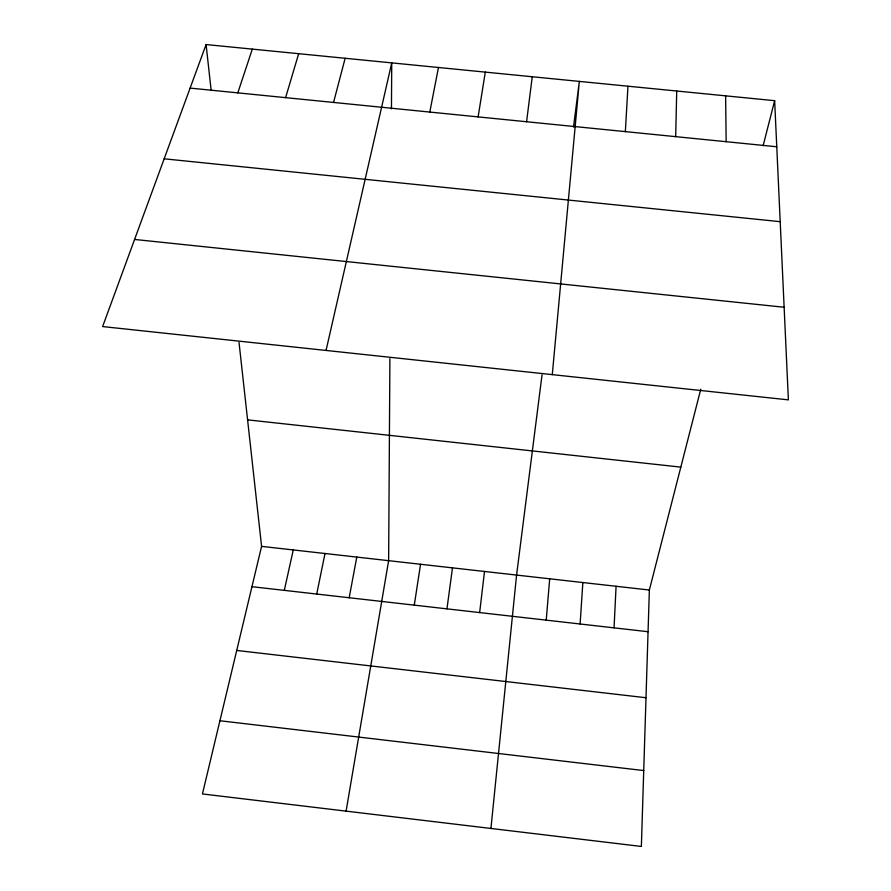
<?xml version="1.0" encoding="UTF-8"?>
<svg xmlns="http://www.w3.org/2000/svg" width="891" height="891" viewBox="0 0 891 891"><rect width="100%" height="100%" fill="white"/><g stroke="black" fill="none" stroke-linecap="round" stroke-linejoin="round"><path stroke-width="1.34" d="M389.902 358.616L388.632 560.673L346.098 811.133M391.45 108.836L391.739 62.882L326.05 350.453M675.679 136.657L676.726 91.016M700.783 389.178L649.361 590.02L641.364 846.45L202.435 793.948L261.586 546.372L239.033 342.478M614.055 627.854L616.082 586.267M625.348 131.623L627.966 86.204M580.108 623.99L582.848 582.536M546.228 620.136L549.691 578.794M552.286 374.632L579.328 81.404L573.526 127.045M490.93 828.452L516.58 575.074L542.029 374.877M479.648 612.574L484.515 571.465M526.581 121.744L532.25 76.749M446.948 608.854L452.494 567.857M414.293 605.145L420.541 564.259M478.122 116.899L485.294 72.115M349.183 597.738L356.79 557.087M429.796 112.066L438.461 67.493M316.717 594.052L325.003 553.511M284.307 590.365L293.262 549.936M763.108 145.756L774.647 100.683L206.088 44.55L102.621 326.563L788.379 399.87L774.647 100.683M333.546 102.443L345.151 58.283M285.599 97.654L298.674 53.694M237.797 92.864L252.32 49.116M190.106 88.098L776.763 146.759M164.167 158.81L780.193 221.67M134.586 239.456L784.125 307.25M247.598 419.861L680.824 467.118M261.586 546.372L649.361 590.02M251.953 586.69L648.058 631.719M236.716 650.452L645.997 697.731M219.921 720.752L643.725 770.57M206.088 44.55L211.178 90.57M725.619 95.849L726.154 141.702"/></g></svg>
